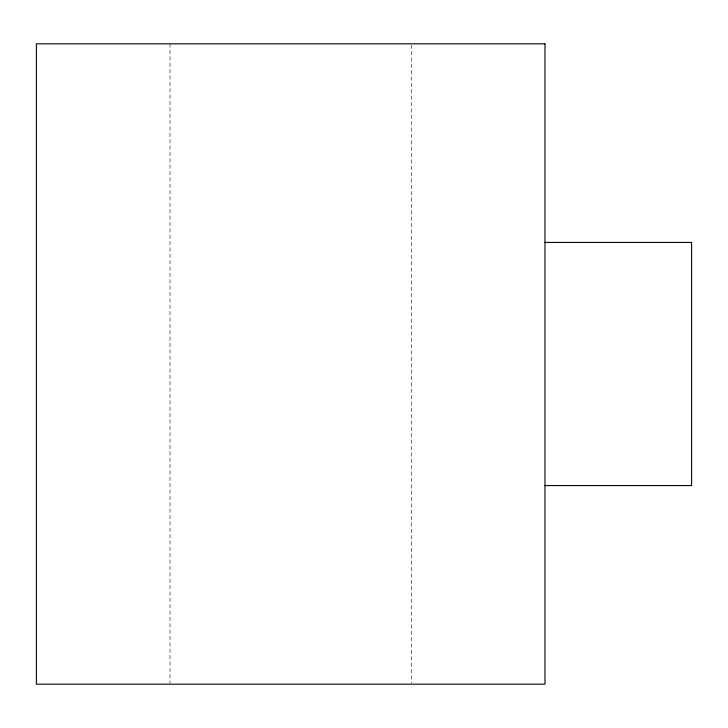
<?xml version="1.0" encoding="UTF-8"?>
<svg xmlns="http://www.w3.org/2000/svg" width="728" height="728" viewBox="0 0 728 728"><rect width="100%" height="100%" fill="white"/><g stroke="black" fill="none" stroke-linecap="round" stroke-linejoin="round"><path stroke-width="0.55" stroke-dasharray="3.64 2.73" d="M411.365 44.963L411.365 683.037M170.006 43.826L170.006 683.037"/><path stroke-width="1.09" d="M544.972 242.415L691.6 242.415L691.6 485.585L544.972 485.585M544.972 43.826L36.4 43.826L36.4 684.174L544.972 684.174L544.972 43.826"/></g></svg>
